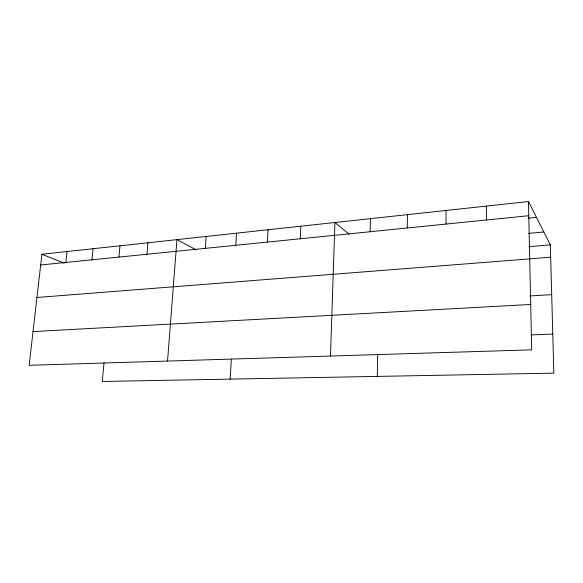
<?xml version="1.0" encoding="UTF-8"?>
<svg xmlns="http://www.w3.org/2000/svg" width="583" height="583" viewBox="0 0 583 583"><rect width="100%" height="100%" fill="white"/><g stroke="black" fill="none" stroke-linecap="round" stroke-linejoin="round"><path stroke-width="0.87" d="M446.031 224.069L446.061 210.463M407.284 227.982L407.451 214.646M377.259 376.407L377.718 354.165M370.139 231.728L370.445 218.654M330.495 356.038L334.934 222.502L349.108 234.177M300.289 238.782L300.828 226.204M267.408 242.098L268.056 229.753M235.787 245.29L236.53 233.171M230.161 379.118L231.364 359.15M205.354 248.365L206.178 236.458M167.54 361.052L176.948 239.628L196.092 249.83M146.952 254.254L147.936 242.768M104.022 362.866L102.265 381.471L553.85 373.156L550.33 244.875L528.482 201.529L41.918 254.261L29.15 365.315L531.681 349.844L528.482 201.529M118.932 257.088L119.981 245.8M91.91 259.814L93.032 248.722M65.85 262.445L67.023 251.535M40.686 264.981L528.788 215.717M528.402 218.122L536.44 217.321M528.672 233.375L543.83 231.983M528.825 246.696L550.33 244.875M529.991 258.83L550.665 257.205M36.948 297.483L529.721 258.881M529.889 295.945L551.693 294.655M33.027 331.589L530.705 304.472M531.244 334.904L552.779 334.074M41.918 254.261L64.312 263.181M486.36 206.098L486.492 219.988"/></g></svg>
